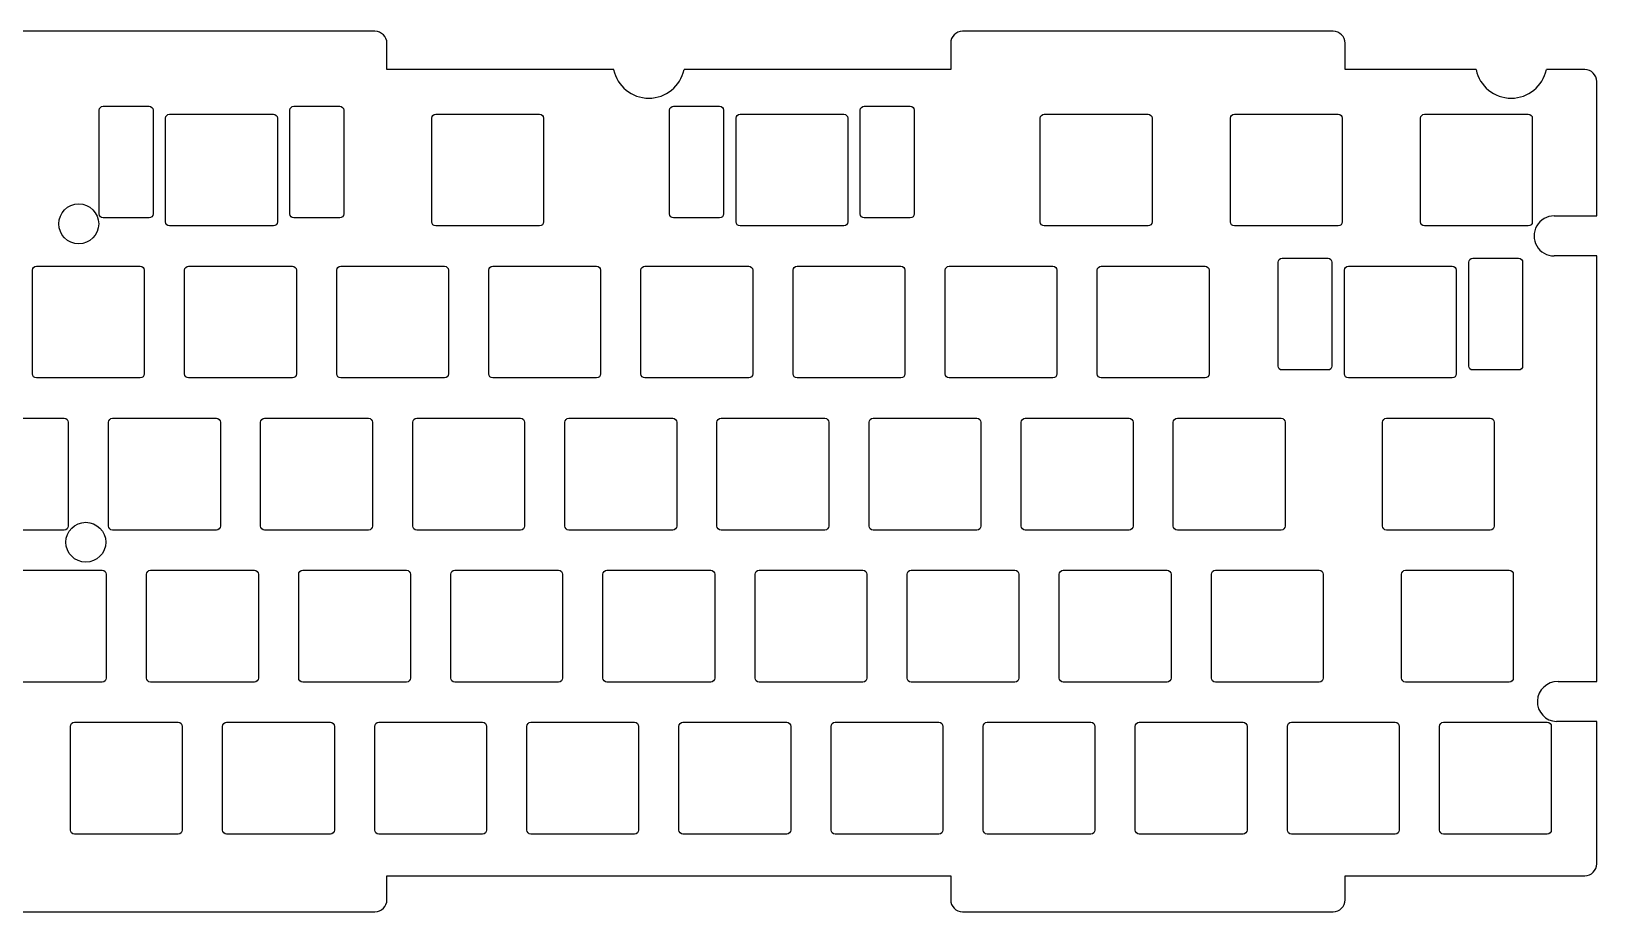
# Model space of a CAD drawing. Header units: millimetres. Extents: x -360 to -2, y -107 to 3.
# Drawn here: x -197.8 to -1.8, y -107.5 to 2.9 of the extents above; entities that cross this region are included whole.
import ezdxf

# ---------------------------------------------------------------- set-up
doc = ezdxf.new("R2010")
doc.units = ezdxf.units.MM
doc.layers.get('0').update_dxf_attribs({"linetype": 'CONTINUOUS'})

msp = doc.modelspace()

# ---------------------------------------------------------------- linework, layer by layer
for p, q in [((-154.8, 2.86), (-201.2, 2.86)), ((-154.8, 2.86), (-201.2, 2.86)), ((-34.8, 2.86), (-81.2, 2.86)), ((-34.8, 2.86), (-81.2, 2.86)), ((-153.3, -1.94), (-153.3, 1.36)), ((-153.3, -1.94), (-153.3, 1.36)), ((-82.7, 1.36), (-82.7, -1.94)), ((-82.7, 1.36), (-82.7, -1.94)), ((-33.3, -1.94), (-33.3, 1.36)), ((-33.3, -1.94), (-33.3, 1.36)), ((-124.9, -1.94), (-153.3, -1.94)), ((-124.9, -1.94), (-153.3, -1.94)), ((-82.7, -1.94), (-116.09, -1.94)), ((-82.7, -1.94), (-116.09, -1.94)), ((-16.9, -1.94), (-33.3, -1.94)), ((-16.9, -1.94), (-33.3, -1.94)), ((-3.3, -1.94), (-8.09, -1.94)), ((-3.3, -1.94), (-8.09, -1.94)), ((-1.8, -20.28), (-1.8, -3.44)), ((-1.8, -20.28), (-1.8, -3.44)), ((-189.33, -20.03), (-189.33, -7.03)), ((-189.33, -20.03), (-189.33, -7.03)), ((-188.83, -6.53), (-183.08, -6.53)), ((-188.83, -6.53), (-183.08, -6.53)), ((-182.58, -7.03), (-182.58, -20.03)), ((-182.58, -7.03), (-182.58, -20.03)), ((-180.52, -7.53), (-167.52, -7.53)), ((-180.52, -7.53), (-167.52, -7.53)), ((-165.46, -20.03), (-165.46, -7.03)), ((-165.46, -20.03), (-165.46, -7.03)), ((-164.96, -6.53), (-159.21, -6.53)), ((-164.96, -6.53), (-159.21, -6.53)), ((-158.71, -7.03), (-158.71, -20.03)), ((-158.71, -7.03), (-158.71, -20.03)), ((-147.18, -7.53), (-134.18, -7.53)), ((-147.18, -7.53), (-134.18, -7.53)), ((-117.9, -20.03), (-117.9, -7.03)), ((-117.9, -20.03), (-117.9, -7.03)), ((-117.4, -6.53), (-111.65, -6.53)), ((-117.4, -6.53), (-111.65, -6.53)), ((-111.15, -7.03), (-111.15, -20.03)), ((-111.15, -7.03), (-111.15, -20.03)), ((-109.08, -7.53), (-96.08, -7.53)), ((-109.08, -7.53), (-96.08, -7.53)), ((-94.02, -20.03), (-94.02, -7.03)), ((-94.02, -20.03), (-94.02, -7.03)), ((-93.52, -6.53), (-87.77, -6.53)), ((-93.52, -6.53), (-87.77, -6.53)), ((-87.27, -7.03), (-87.27, -20.03)), ((-87.27, -7.03), (-87.27, -20.03)), ((-70.98, -7.53), (-57.98, -7.53)), ((-70.98, -7.53), (-57.98, -7.53)), ((-47.17, -7.53), (-34.17, -7.53)), ((-47.17, -7.53), (-34.17, -7.53)), ((-23.36, -7.53), (-10.36, -7.53)), ((-23.36, -7.53), (-10.36, -7.53)), ((-181.02, -21.03), (-181.02, -8.03)), ((-181.02, -21.03), (-181.02, -8.03)), ((-167.02, -8.03), (-167.02, -21.03)), ((-167.02, -8.03), (-167.02, -21.03)), ((-147.68, -21.03), (-147.68, -8.03)), ((-147.68, -21.03), (-147.68, -8.03)), ((-133.68, -8.03), (-133.68, -21.03)), ((-133.68, -8.03), (-133.68, -21.03)), ((-109.58, -21.03), (-109.58, -8.03)), ((-109.58, -21.03), (-109.58, -8.03)), ((-95.58, -8.03), (-95.58, -21.03)), ((-95.58, -8.03), (-95.58, -21.03)), ((-71.48, -21.03), (-71.48, -8.03)), ((-71.48, -21.03), (-71.48, -8.03)), ((-57.48, -8.03), (-57.48, -21.03)), ((-57.48, -8.03), (-57.48, -21.03)), ((-47.67, -21.03), (-47.67, -8.03)), ((-47.67, -21.03), (-47.67, -8.03)), ((-33.67, -8.03), (-33.67, -21.03)), ((-33.67, -8.03), (-33.67, -21.03)), ((-23.86, -21.03), (-23.86, -8.03)), ((-23.86, -21.03), (-23.86, -8.03)), ((-9.86, -8.03), (-9.86, -21.03)), ((-9.86, -8.03), (-9.86, -21.03)), ((-183.08, -20.53), (-188.83, -20.53)), ((-183.08, -20.53), (-188.83, -20.53)), ((-167.52, -21.53), (-180.52, -21.53)), ((-167.52, -21.53), (-180.52, -21.53)), ((-159.21, -20.53), (-164.96, -20.53)), ((-159.21, -20.53), (-164.96, -20.53)), ((-134.18, -21.53), (-147.18, -21.53)), ((-134.18, -21.53), (-147.18, -21.53)), ((-111.65, -20.53), (-117.4, -20.53)), ((-111.65, -20.53), (-117.4, -20.53)), ((-96.08, -21.53), (-109.08, -21.53)), ((-96.08, -21.53), (-109.08, -21.53)), ((-87.77, -20.53), (-93.52, -20.53)), ((-87.77, -20.53), (-93.52, -20.53)), ((-57.98, -21.53), (-70.98, -21.53)), ((-57.98, -21.53), (-70.98, -21.53)), ((-34.17, -21.53), (-47.17, -21.53)), ((-34.17, -21.53), (-47.17, -21.53)), ((-10.36, -21.53), (-23.36, -21.53)), ((-10.36, -21.53), (-23.36, -21.53)), ((-7.14, -20.28), (-1.8, -20.28)), ((-7.14, -20.28), (-1.8, -20.28)), ((-1.8, -25.28), (-7.14, -25.28)), ((-1.8, -25.28), (-7.14, -25.28)), ((-1.8, -78.63), (-1.8, -25.28)), ((-1.8, -78.63), (-1.8, -25.28)), ((-197.69, -40.08), (-197.69, -27.08)), ((-197.69, -40.08), (-197.69, -27.08)), ((-197.19, -26.57), (-184.19, -26.57)), ((-197.19, -26.57), (-184.19, -26.57)), ((-183.69, -27.08), (-183.69, -40.08)), ((-183.69, -27.08), (-183.69, -40.08)), ((-178.64, -40.08), (-178.64, -27.08)), ((-178.64, -40.08), (-178.64, -27.08)), ((-178.14, -26.57), (-165.14, -26.57)), ((-178.14, -26.57), (-165.14, -26.57)), ((-164.64, -27.08), (-164.64, -40.08)), ((-164.64, -27.08), (-164.64, -40.08)), ((-159.59, -40.08), (-159.59, -27.08)), ((-159.59, -40.08), (-159.59, -27.08)), ((-159.09, -26.57), (-146.09, -26.57)), ((-159.09, -26.57), (-146.09, -26.57)), ((-145.59, -27.08), (-145.59, -40.08)), ((-145.59, -27.08), (-145.59, -40.08)), ((-140.54, -40.08), (-140.54, -27.08)), ((-140.54, -40.08), (-140.54, -27.08)), ((-140.04, -26.57), (-127.04, -26.57)), ((-140.04, -26.57), (-127.04, -26.57)), ((-126.54, -27.08), (-126.54, -40.08)), ((-126.54, -27.08), (-126.54, -40.08)), ((-121.49, -40.08), (-121.49, -27.08)), ((-121.49, -40.08), (-121.49, -27.08)), ((-120.99, -26.57), (-107.99, -26.57)), ((-120.99, -26.57), (-107.99, -26.57)), ((-107.49, -27.08), (-107.49, -40.08)), ((-107.49, -27.08), (-107.49, -40.08)), ((-102.44, -40.08), (-102.44, -27.08)), ((-102.44, -40.08), (-102.44, -27.08)), ((-101.94, -26.57), (-88.94, -26.57)), ((-101.94, -26.57), (-88.94, -26.57)), ((-88.44, -27.08), (-88.44, -40.08)), ((-88.44, -27.08), (-88.44, -40.08)), ((-83.39, -40.08), (-83.39, -27.08)), ((-83.39, -40.08), (-83.39, -27.08)), ((-82.89, -26.57), (-69.89, -26.57)), ((-82.89, -26.57), (-69.89, -26.57)), ((-69.39, -27.08), (-69.39, -40.08)), ((-69.39, -27.08), (-69.39, -40.08)), ((-64.34, -40.08), (-64.34, -27.08)), ((-64.34, -40.08), (-64.34, -27.08)), ((-63.84, -26.57), (-50.84, -26.57)), ((-63.84, -26.57), (-50.84, -26.57)), ((-50.34, -27.08), (-50.34, -40.08)), ((-50.34, -27.08), (-50.34, -40.08)), ((-41.7, -39.08), (-41.7, -26.08)), ((-41.7, -39.08), (-41.7, -26.08)), ((-41.19, -25.58), (-35.44, -25.58)), ((-41.19, -25.58), (-35.44, -25.58)), ((-34.95, -26.08), (-34.95, -39.08)), ((-34.95, -26.08), (-34.95, -39.08)), ((-33.38, -40.08), (-33.38, -27.08)), ((-33.38, -40.08), (-33.38, -27.08)), ((-32.88, -26.57), (-19.88, -26.57)), ((-32.88, -26.57), (-19.88, -26.57)), ((-19.38, -27.08), (-19.38, -40.08)), ((-19.38, -27.08), (-19.38, -40.08)), ((-17.82, -39.08), (-17.82, -26.08)), ((-17.82, -39.08), (-17.82, -26.08)), ((-17.32, -25.58), (-11.57, -25.58)), ((-17.32, -25.58), (-11.57, -25.58)), ((-11.07, -26.08), (-11.07, -39.08)), ((-11.07, -26.08), (-11.07, -39.08)), ((-184.19, -40.58), (-197.19, -40.58)), ((-184.19, -40.58), (-197.19, -40.58)), ((-165.14, -40.58), (-178.14, -40.58)), ((-165.14, -40.58), (-178.14, -40.58)), ((-146.09, -40.58), (-159.09, -40.58)), ((-146.09, -40.58), (-159.09, -40.58)), ((-127.04, -40.58), (-140.04, -40.58)), ((-127.04, -40.58), (-140.04, -40.58)), ((-107.99, -40.58), (-120.99, -40.58)), ((-107.99, -40.58), (-120.99, -40.58)), ((-88.94, -40.58), (-101.94, -40.58)), ((-88.94, -40.58), (-101.94, -40.58)), ((-69.89, -40.58), (-82.89, -40.58)), ((-69.89, -40.58), (-82.89, -40.58)), ((-50.84, -40.58), (-63.84, -40.58)), ((-50.84, -40.58), (-63.84, -40.58)), ((-35.44, -39.58), (-41.19, -39.58)), ((-35.44, -39.58), (-41.19, -39.58)), ((-19.88, -40.58), (-32.88, -40.58)), ((-19.88, -40.58), (-32.88, -40.58)), ((-11.57, -39.58), (-17.32, -39.58)), ((-11.57, -39.58), (-17.32, -39.58)), ((-206.71, -45.62), (-193.71, -45.62)), ((-206.71, -45.62), (-193.71, -45.62)), ((-193.21, -46.13), (-193.21, -59.13)), ((-193.21, -46.13), (-193.21, -59.13)), ((-188.17, -59.13), (-188.17, -46.13)), ((-188.17, -59.13), (-188.17, -46.13)), ((-187.66, -45.62), (-174.66, -45.62)), ((-187.66, -45.62), (-174.66, -45.62)), ((-174.16, -46.13), (-174.16, -59.13)), ((-174.16, -46.13), (-174.16, -59.13)), ((-169.12, -59.13), (-169.12, -46.13)), ((-169.12, -59.13), (-169.12, -46.13)), ((-168.61, -45.62), (-155.61, -45.62)), ((-168.61, -45.62), (-155.61, -45.62)), ((-155.11, -46.13), (-155.11, -59.13)), ((-155.11, -46.13), (-155.11, -59.13)), ((-150.07, -59.13), (-150.07, -46.13)), ((-150.07, -59.13), (-150.07, -46.13)), ((-149.56, -45.62), (-136.56, -45.62)), ((-149.56, -45.62), (-136.56, -45.62)), ((-136.06, -46.13), (-136.06, -59.13)), ((-136.06, -46.13), (-136.06, -59.13)), ((-131.02, -59.13), (-131.02, -46.13)), ((-131.02, -59.13), (-131.02, -46.13)), ((-130.51, -45.62), (-117.51, -45.62)), ((-130.51, -45.62), (-117.51, -45.62)), ((-117.01, -46.13), (-117.01, -59.13)), ((-117.01, -46.13), (-117.01, -59.13)), ((-111.97, -59.13), (-111.97, -46.13)), ((-111.97, -59.13), (-111.97, -46.13)), ((-111.46, -45.62), (-98.46, -45.62)), ((-111.46, -45.62), (-98.46, -45.62)), ((-97.96, -46.13), (-97.96, -59.13)), ((-97.96, -46.13), (-97.96, -59.13)), ((-92.92, -59.13), (-92.92, -46.13)), ((-92.92, -59.13), (-92.92, -46.13)), ((-92.41, -45.62), (-79.41, -45.62)), ((-92.41, -45.62), (-79.41, -45.62)), ((-78.91, -46.13), (-78.91, -59.13)), ((-78.91, -46.13), (-78.91, -59.13)), ((-73.87, -59.13), (-73.87, -46.13)), ((-73.87, -59.13), (-73.87, -46.13)), ((-73.36, -45.62), (-60.36, -45.62)), ((-73.36, -45.62), (-60.36, -45.62)), ((-59.86, -46.13), (-59.86, -59.13)), ((-59.86, -46.13), (-59.86, -59.13)), ((-54.82, -59.13), (-54.82, -46.13)), ((-54.82, -59.13), (-54.82, -46.13)), ((-54.31, -45.62), (-41.31, -45.62)), ((-54.31, -45.62), (-41.31, -45.62)), ((-40.81, -46.13), (-40.81, -59.13)), ((-40.81, -46.13), (-40.81, -59.13)), ((-28.62, -59.13), (-28.62, -46.13)), ((-28.62, -59.13), (-28.62, -46.13)), ((-28.12, -45.62), (-15.12, -45.62)), ((-28.12, -45.62), (-15.12, -45.62)), ((-14.62, -46.13), (-14.62, -59.13)), ((-14.62, -46.13), (-14.62, -59.13)), ((-193.71, -59.63), (-206.71, -59.63)), ((-193.71, -59.63), (-206.71, -59.63)), ((-174.66, -59.63), (-187.66, -59.63)), ((-174.66, -59.63), (-187.66, -59.63)), ((-155.61, -59.63), (-168.61, -59.63)), ((-155.61, -59.63), (-168.61, -59.63)), ((-136.56, -59.63), (-149.56, -59.63)), ((-136.56, -59.63), (-149.56, -59.63)), ((-117.51, -59.63), (-130.51, -59.63)), ((-117.51, -59.63), (-130.51, -59.63)), ((-98.46, -59.63), (-111.46, -59.63)), ((-98.46, -59.63), (-111.46, -59.63)), ((-79.41, -59.63), (-92.41, -59.63)), ((-79.41, -59.63), (-92.41, -59.63)), ((-60.36, -59.63), (-73.36, -59.63)), ((-60.36, -59.63), (-73.36, -59.63)), ((-41.31, -59.63), (-54.31, -59.63)), ((-41.31, -59.63), (-54.31, -59.63)), ((-15.12, -59.63), (-28.12, -59.63)), ((-15.12, -59.63), (-28.12, -59.63)), ((-201.95, -64.67), (-188.95, -64.67)), ((-201.95, -64.67), (-188.95, -64.67)), ((-182.9, -64.67), (-169.9, -64.67)), ((-182.9, -64.67), (-169.9, -64.67)), ((-163.85, -64.67), (-150.85, -64.67)), ((-163.85, -64.67), (-150.85, -64.67)), ((-144.8, -64.67), (-131.8, -64.67)), ((-144.8, -64.67), (-131.8, -64.67)), ((-125.75, -64.67), (-112.75, -64.67)), ((-125.75, -64.67), (-112.75, -64.67)), ((-106.7, -64.67), (-93.7, -64.67)), ((-106.7, -64.67), (-93.7, -64.67)), ((-87.65, -64.67), (-74.65, -64.67)), ((-87.65, -64.67), (-74.65, -64.67)), ((-68.6, -64.67), (-55.6, -64.67)), ((-68.6, -64.67), (-55.6, -64.67)), ((-49.55, -64.67), (-36.55, -64.67)), ((-49.55, -64.67), (-36.55, -64.67)), ((-25.74, -64.67), (-12.74, -64.67)), ((-25.74, -64.67), (-12.74, -64.67)), ((-188.45, -65.18), (-188.45, -78.18)), ((-188.45, -65.18), (-188.45, -78.18)), ((-183.4, -78.18), (-183.4, -65.18)), ((-183.4, -78.18), (-183.4, -65.18)), ((-169.4, -65.18), (-169.4, -78.18)), ((-169.4, -65.18), (-169.4, -78.18)), ((-164.35, -78.18), (-164.35, -65.18)), ((-164.35, -78.18), (-164.35, -65.18)), ((-150.35, -65.18), (-150.35, -78.18)), ((-150.35, -65.18), (-150.35, -78.18)), ((-145.3, -78.18), (-145.3, -65.18)), ((-145.3, -78.18), (-145.3, -65.18)), ((-131.3, -65.18), (-131.3, -78.18)), ((-131.3, -65.18), (-131.3, -78.18)), ((-126.25, -78.18), (-126.25, -65.18)), ((-126.25, -78.18), (-126.25, -65.18)), ((-112.25, -65.18), (-112.25, -78.18)), ((-112.25, -65.18), (-112.25, -78.18)), ((-107.2, -78.18), (-107.2, -65.18)), ((-107.2, -78.18), (-107.2, -65.18)), ((-93.2, -65.18), (-93.2, -78.18)), ((-93.2, -65.18), (-93.2, -78.18)), ((-88.15, -78.18), (-88.15, -65.18)), ((-88.15, -78.18), (-88.15, -65.18)), ((-74.15, -65.18), (-74.15, -78.18)), ((-74.15, -65.18), (-74.15, -78.18)), ((-69.1, -78.18), (-69.1, -65.18)), ((-69.1, -78.18), (-69.1, -65.18)), ((-55.1, -65.18), (-55.1, -78.18)), ((-55.1, -65.18), (-55.1, -78.18)), ((-50.05, -78.18), (-50.05, -65.18)), ((-50.05, -78.18), (-50.05, -65.18)), ((-36.05, -65.18), (-36.05, -78.18)), ((-36.05, -65.18), (-36.05, -78.18)), ((-26.24, -78.18), (-26.24, -65.18)), ((-26.24, -78.18), (-26.24, -65.18)), ((-12.24, -65.18), (-12.24, -78.18)), ((-12.24, -65.18), (-12.24, -78.18)), ((-188.95, -78.68), (-201.95, -78.68)), ((-188.95, -78.68), (-201.95, -78.68)), ((-169.9, -78.68), (-182.9, -78.68)), ((-169.9, -78.68), (-182.9, -78.68)), ((-150.85, -78.68), (-163.85, -78.68)), ((-150.85, -78.68), (-163.85, -78.68)), ((-131.8, -78.68), (-144.8, -78.68)), ((-131.8, -78.68), (-144.8, -78.68)), ((-112.75, -78.68), (-125.75, -78.68)), ((-112.75, -78.68), (-125.75, -78.68)), ((-93.7, -78.68), (-106.7, -78.68)), ((-93.7, -78.68), (-106.7, -78.68)), ((-74.65, -78.68), (-87.65, -78.68)), ((-74.65, -78.68), (-87.65, -78.68)), ((-55.6, -78.68), (-68.6, -78.68)), ((-55.6, -78.68), (-68.6, -78.68)), ((-36.55, -78.68), (-49.55, -78.68)), ((-36.55, -78.68), (-49.55, -78.68)), ((-12.74, -78.68), (-25.74, -78.68)), ((-12.74, -78.68), (-25.74, -78.68)), ((-6.64, -78.63), (-1.8, -78.63)), ((-6.64, -78.63), (-1.8, -78.63)), ((-192.93, -97.23), (-192.93, -84.23)), ((-192.93, -97.23), (-192.93, -84.23)), ((-192.43, -83.72), (-179.43, -83.72)), ((-192.43, -83.72), (-179.43, -83.72)), ((-178.93, -84.23), (-178.93, -97.23)), ((-178.93, -84.23), (-178.93, -97.23)), ((-173.88, -97.23), (-173.88, -84.23)), ((-173.88, -97.23), (-173.88, -84.23)), ((-173.38, -83.72), (-160.38, -83.72)), ((-173.38, -83.72), (-160.38, -83.72)), ((-159.88, -84.23), (-159.88, -97.23)), ((-159.88, -84.23), (-159.88, -97.23)), ((-154.83, -97.23), (-154.83, -84.23)), ((-154.83, -97.23), (-154.83, -84.23)), ((-154.33, -83.72), (-141.33, -83.72)), ((-154.33, -83.72), (-141.33, -83.72)), ((-140.83, -84.23), (-140.83, -97.23)), ((-140.83, -84.23), (-140.83, -97.23)), ((-135.78, -97.23), (-135.78, -84.23)), ((-135.78, -97.23), (-135.78, -84.23)), ((-135.28, -83.72), (-122.28, -83.72)), ((-135.28, -83.72), (-122.28, -83.72)), ((-121.78, -84.23), (-121.78, -97.23)), ((-121.78, -84.23), (-121.78, -97.23)), ((-116.73, -97.23), (-116.73, -84.23)), ((-116.73, -97.23), (-116.73, -84.23)), ((-116.23, -83.72), (-103.23, -83.72)), ((-116.23, -83.72), (-103.23, -83.72)), ((-102.73, -84.23), (-102.73, -97.23)), ((-102.73, -84.23), (-102.73, -97.23)), ((-97.68, -97.23), (-97.68, -84.23)), ((-97.68, -97.23), (-97.68, -84.23)), ((-97.18, -83.72), (-84.18, -83.72)), ((-97.18, -83.72), (-84.18, -83.72)), ((-83.68, -84.23), (-83.68, -97.23)), ((-83.68, -84.23), (-83.68, -97.23)), ((-78.63, -97.23), (-78.63, -84.23)), ((-78.63, -97.23), (-78.63, -84.23)), ((-78.13, -83.72), (-65.13, -83.72)), ((-78.13, -83.72), (-65.13, -83.72)), ((-64.63, -84.23), (-64.63, -97.23)), ((-64.63, -84.23), (-64.63, -97.23)), ((-59.58, -97.23), (-59.58, -84.23)), ((-59.58, -97.23), (-59.58, -84.23)), ((-59.08, -83.72), (-46.08, -83.72)), ((-59.08, -83.72), (-46.08, -83.72)), ((-45.58, -84.23), (-45.58, -97.23)), ((-45.58, -84.23), (-45.58, -97.23)), ((-40.53, -97.23), (-40.53, -84.23)), ((-40.53, -97.23), (-40.53, -84.23)), ((-40.03, -83.72), (-27.03, -83.72)), ((-40.03, -83.72), (-27.03, -83.72)), ((-26.53, -84.23), (-26.53, -97.23)), ((-26.53, -84.23), (-26.53, -97.23)), ((-21.48, -97.23), (-21.48, -84.23)), ((-21.48, -97.23), (-21.48, -84.23)), ((-20.98, -83.72), (-7.98, -83.72)), ((-20.98, -83.72), (-7.98, -83.72)), ((-7.48, -84.23), (-7.48, -97.23)), ((-7.48, -84.23), (-7.48, -97.23)), ((-1.8, -83.63), (-6.82, -83.63)), ((-6.82, -83.63), (-6.82, -83.63)), ((-1.8, -83.63), (-6.82, -83.63)), ((-6.82, -83.63), (-6.82, -83.63)), ((-1.8, -101.46), (-1.8, -83.63)), ((-1.8, -101.46), (-1.8, -83.63)), ((-179.43, -97.73), (-192.43, -97.73)), ((-179.43, -97.73), (-192.43, -97.73)), ((-160.38, -97.73), (-173.38, -97.73)), ((-160.38, -97.73), (-173.38, -97.73)), ((-141.33, -97.73), (-154.33, -97.73)), ((-141.33, -97.73), (-154.33, -97.73)), ((-122.28, -97.73), (-135.28, -97.73)), ((-122.28, -97.73), (-135.28, -97.73)), ((-103.23, -97.73), (-116.23, -97.73)), ((-103.23, -97.73), (-116.23, -97.73)), ((-84.18, -97.73), (-97.18, -97.73)), ((-84.18, -97.73), (-97.18, -97.73)), ((-65.13, -97.73), (-78.13, -97.73)), ((-65.13, -97.73), (-78.13, -97.73)), ((-46.08, -97.73), (-59.08, -97.73)), ((-46.08, -97.73), (-59.08, -97.73)), ((-27.03, -97.73), (-40.03, -97.73)), ((-27.03, -97.73), (-40.03, -97.73)), ((-7.98, -97.73), (-20.98, -97.73)), ((-7.98, -97.73), (-20.98, -97.73)), ((-153.3, -105.96), (-153.3, -102.96)), ((-153.3, -102.96), (-82.7, -102.96)), ((-153.3, -105.96), (-153.3, -102.96)), ((-153.3, -102.96), (-82.7, -102.96)), ((-82.7, -102.96), (-82.7, -105.96)), ((-82.7, -102.96), (-82.7, -105.96)), ((-33.3, -105.96), (-33.3, -102.96)), ((-33.3, -102.96), (-3.3, -102.96)), ((-33.3, -105.96), (-33.3, -102.96)), ((-33.3, -102.96), (-3.3, -102.96)), ((-201.2, -107.46), (-154.8, -107.46)), ((-201.2, -107.46), (-154.8, -107.46)), ((-81.2, -107.46), (-34.8, -107.46)), ((-81.2, -107.46), (-34.8, -107.46))]:
    msp.add_line(p, q)
for centre in [(-191.89, -21.27), (-191.89, -21.27), (-191.01, -61.16), (-191.01, -61.16)]:
    msp.add_circle(centre, 2.5)
for centre, radius, start, end in [((-154.8, 1.36), 1.5, 0, 90), ((-154.8, 1.36), 1.5, 0, 90), ((-81.2, 1.36), 1.5, 90, 180), ((-81.2, 1.36), 1.5, 90, 180), ((-34.8, 1.36), 1.5, 0, 90), ((-34.8, 1.36), 1.5, 0, 90), ((-120.5, -1.02), 4.5, 191.8282, 348.1718), ((-120.5, -1.02), 4.5, 191.8282, 348.1718), ((-12.5, -1.02), 4.5, 191.8282, 348.1718), ((-12.5, -1.02), 4.5, 191.8282, 348.1718), ((-3.3, -3.44), 1.5, 0, 90), ((-3.3, -3.44), 1.5, 0, 90), ((-7.14, -22.78), 2.5, 89.9772, 270.0228), ((-7.14, -22.78), 2.5, 89.9772, 270.0228), ((-6.73, -81.13), 2.5, 87.9792, 267.9792), ((-6.73, -81.13), 2.5, 87.9792, 267.9792), ((-3.3, -101.46), 1.5, -90, 0), ((-3.3, -101.46), 1.5, -90, 0), ((-154.8, -105.96), 1.5, -90, 0), ((-154.8, -105.96), 1.5, 270, 360), ((-81.2, -105.96), 1.5, 180, 270), ((-81.2, -105.96), 1.5, 180, 270), ((-34.8, -105.96), 1.5, -90, 0), ((-34.8, -105.96), 1.5, 270, 360)]:
    msp.add_arc(centre, radius, start, end)
for points in [[(-189.33, -7.03), (-189.33, -6.75), (-189.11, -6.53), (-188.83, -6.53)], [(-189.33, -7.03), (-189.33, -6.75), (-189.11, -6.53), (-188.83, -6.53)], [(-183.08, -6.53), (-182.81, -6.53), (-182.58, -6.75), (-182.58, -7.03)], [(-183.08, -6.53), (-182.81, -6.53), (-182.58, -6.75), (-182.58, -7.03)], [(-181.02, -8.03), (-181.02, -7.75), (-180.8, -7.53), (-180.52, -7.53)], [(-181.02, -8.03), (-181.02, -7.75), (-180.8, -7.53), (-180.52, -7.53)], [(-167.52, -7.53), (-167.24, -7.53), (-167.02, -7.75), (-167.02, -8.03)], [(-167.52, -7.53), (-167.24, -7.53), (-167.02, -7.75), (-167.02, -8.03)], [(-165.46, -7.03), (-165.46, -6.75), (-165.23, -6.53), (-164.96, -6.53)], [(-165.46, -7.03), (-165.46, -6.75), (-165.23, -6.53), (-164.96, -6.53)], [(-159.21, -6.53), (-158.93, -6.53), (-158.71, -6.75), (-158.71, -7.03)], [(-159.21, -6.53), (-158.93, -6.53), (-158.71, -6.75), (-158.71, -7.03)], [(-147.68, -8.03), (-147.68, -7.75), (-147.46, -7.53), (-147.18, -7.53)], [(-147.68, -8.03), (-147.68, -7.75), (-147.46, -7.53), (-147.18, -7.53)], [(-134.18, -7.53), (-133.91, -7.53), (-133.68, -7.75), (-133.68, -8.03)], [(-134.18, -7.53), (-133.91, -7.53), (-133.68, -7.75), (-133.68, -8.03)], [(-117.9, -7.03), (-117.9, -6.75), (-117.67, -6.53), (-117.4, -6.53)], [(-117.9, -7.03), (-117.9, -6.75), (-117.67, -6.53), (-117.4, -6.53)], [(-111.65, -6.53), (-111.37, -6.53), (-111.15, -6.75), (-111.15, -7.03)], [(-111.65, -6.53), (-111.37, -6.53), (-111.15, -6.75), (-111.15, -7.03)], [(-109.58, -8.03), (-109.58, -7.75), (-109.36, -7.53), (-109.08, -7.53)], [(-109.58, -8.03), (-109.58, -7.75), (-109.36, -7.53), (-109.08, -7.53)], [(-96.08, -7.53), (-95.81, -7.53), (-95.58, -7.75), (-95.58, -8.03)], [(-96.08, -7.53), (-95.81, -7.53), (-95.58, -7.75), (-95.58, -8.03)], [(-94.02, -7.03), (-94.02, -6.75), (-93.8, -6.53), (-93.52, -6.53)], [(-94.02, -7.03), (-94.02, -6.75), (-93.8, -6.53), (-93.52, -6.53)], [(-87.77, -6.53), (-87.49, -6.53), (-87.27, -6.75), (-87.27, -7.03)], [(-87.77, -6.53), (-87.49, -6.53), (-87.27, -6.75), (-87.27, -7.03)], [(-71.48, -8.03), (-71.48, -7.75), (-71.26, -7.53), (-70.98, -7.53)], [(-71.48, -8.03), (-71.48, -7.75), (-71.26, -7.53), (-70.98, -7.53)], [(-57.98, -7.53), (-57.71, -7.53), (-57.48, -7.75), (-57.48, -8.03)], [(-57.98, -7.53), (-57.71, -7.53), (-57.48, -7.75), (-57.48, -8.03)], [(-47.67, -8.03), (-47.67, -7.75), (-47.45, -7.53), (-47.17, -7.53)], [(-47.67, -8.03), (-47.67, -7.75), (-47.45, -7.53), (-47.17, -7.53)], [(-34.17, -7.53), (-33.89, -7.53), (-33.67, -7.75), (-33.67, -8.03)], [(-34.17, -7.53), (-33.89, -7.53), (-33.67, -7.75), (-33.67, -8.03)], [(-23.86, -8.03), (-23.86, -7.75), (-23.63, -7.53), (-23.36, -7.53)], [(-23.86, -8.03), (-23.86, -7.75), (-23.63, -7.53), (-23.36, -7.53)], [(-10.36, -7.53), (-10.08, -7.53), (-9.86, -7.75), (-9.86, -8.03)], [(-10.36, -7.53), (-10.08, -7.53), (-9.86, -7.75), (-9.86, -8.03)], [(-188.83, -20.53), (-189.11, -20.53), (-189.33, -20.3), (-189.33, -20.03)], [(-188.83, -20.53), (-189.11, -20.53), (-189.33, -20.3), (-189.33, -20.03)], [(-182.58, -20.03), (-182.58, -20.3), (-182.81, -20.53), (-183.08, -20.53)], [(-182.58, -20.03), (-182.58, -20.3), (-182.81, -20.53), (-183.08, -20.53)], [(-180.52, -21.53), (-180.8, -21.53), (-181.02, -21.3), (-181.02, -21.03)], [(-180.52, -21.53), (-180.8, -21.53), (-181.02, -21.3), (-181.02, -21.03)], [(-167.02, -21.03), (-167.02, -21.3), (-167.24, -21.53), (-167.52, -21.53)], [(-167.02, -21.03), (-167.02, -21.3), (-167.24, -21.53), (-167.52, -21.53)], [(-164.96, -20.53), (-165.23, -20.53), (-165.46, -20.3), (-165.46, -20.03)], [(-164.96, -20.53), (-165.23, -20.53), (-165.46, -20.3), (-165.46, -20.03)], [(-158.71, -20.03), (-158.71, -20.3), (-158.93, -20.53), (-159.21, -20.53)], [(-158.71, -20.03), (-158.71, -20.3), (-158.93, -20.53), (-159.21, -20.53)], [(-147.18, -21.53), (-147.46, -21.53), (-147.68, -21.3), (-147.68, -21.03)], [(-147.18, -21.53), (-147.46, -21.53), (-147.68, -21.3), (-147.68, -21.03)], [(-133.68, -21.03), (-133.68, -21.3), (-133.91, -21.53), (-134.18, -21.53)], [(-133.68, -21.03), (-133.68, -21.3), (-133.91, -21.53), (-134.18, -21.53)], [(-117.4, -20.53), (-117.67, -20.53), (-117.9, -20.3), (-117.9, -20.03)], [(-117.4, -20.53), (-117.67, -20.53), (-117.9, -20.3), (-117.9, -20.03)], [(-111.15, -20.03), (-111.15, -20.3), (-111.37, -20.53), (-111.65, -20.53)], [(-111.15, -20.03), (-111.15, -20.3), (-111.37, -20.53), (-111.65, -20.53)], [(-109.08, -21.53), (-109.36, -21.53), (-109.58, -21.3), (-109.58, -21.03)], [(-109.08, -21.53), (-109.36, -21.53), (-109.58, -21.3), (-109.58, -21.03)], [(-95.58, -21.03), (-95.58, -21.3), (-95.81, -21.53), (-96.08, -21.53)], [(-95.58, -21.03), (-95.58, -21.3), (-95.81, -21.53), (-96.08, -21.53)], [(-93.52, -20.53), (-93.8, -20.53), (-94.02, -20.3), (-94.02, -20.03)], [(-93.52, -20.53), (-93.8, -20.53), (-94.02, -20.3), (-94.02, -20.03)], [(-87.27, -20.03), (-87.27, -20.3), (-87.49, -20.53), (-87.77, -20.53)], [(-87.27, -20.03), (-87.27, -20.3), (-87.49, -20.53), (-87.77, -20.53)], [(-70.98, -21.53), (-71.26, -21.53), (-71.48, -21.3), (-71.48, -21.03)], [(-70.98, -21.53), (-71.26, -21.53), (-71.48, -21.3), (-71.48, -21.03)], [(-57.48, -21.03), (-57.48, -21.3), (-57.71, -21.53), (-57.98, -21.53)], [(-57.48, -21.03), (-57.48, -21.3), (-57.71, -21.53), (-57.98, -21.53)], [(-47.17, -21.53), (-47.45, -21.53), (-47.67, -21.3), (-47.67, -21.03)], [(-47.17, -21.53), (-47.45, -21.53), (-47.67, -21.3), (-47.67, -21.03)], [(-33.67, -21.03), (-33.67, -21.3), (-33.89, -21.53), (-34.17, -21.53)], [(-33.67, -21.03), (-33.67, -21.3), (-33.89, -21.53), (-34.17, -21.53)], [(-23.36, -21.53), (-23.63, -21.53), (-23.86, -21.3), (-23.86, -21.03)], [(-23.36, -21.53), (-23.63, -21.53), (-23.86, -21.3), (-23.86, -21.03)], [(-9.86, -21.03), (-9.86, -21.3), (-10.08, -21.53), (-10.36, -21.53)], [(-9.86, -21.03), (-9.86, -21.3), (-10.08, -21.53), (-10.36, -21.53)], [(-197.69, -27.08), (-197.69, -26.8), (-197.46, -26.57), (-197.19, -26.57)], [(-197.69, -27.08), (-197.69, -26.8), (-197.46, -26.57), (-197.19, -26.57)], [(-184.19, -26.57), (-183.91, -26.57), (-183.69, -26.8), (-183.69, -27.08)], [(-184.19, -26.57), (-183.91, -26.57), (-183.69, -26.8), (-183.69, -27.08)], [(-178.64, -27.08), (-178.64, -26.8), (-178.41, -26.57), (-178.14, -26.57)], [(-178.64, -27.08), (-178.64, -26.8), (-178.41, -26.57), (-178.14, -26.57)], [(-165.14, -26.57), (-164.86, -26.57), (-164.64, -26.8), (-164.64, -27.08)], [(-165.14, -26.57), (-164.86, -26.57), (-164.64, -26.8), (-164.64, -27.08)], [(-159.59, -27.08), (-159.59, -26.8), (-159.36, -26.57), (-159.09, -26.57)], [(-159.59, -27.08), (-159.59, -26.8), (-159.36, -26.57), (-159.09, -26.57)], [(-146.09, -26.57), (-145.81, -26.57), (-145.59, -26.8), (-145.59, -27.08)], [(-146.09, -26.57), (-145.81, -26.57), (-145.59, -26.8), (-145.59, -27.08)], [(-140.54, -27.08), (-140.54, -26.8), (-140.31, -26.57), (-140.04, -26.57)], [(-140.54, -27.08), (-140.54, -26.8), (-140.31, -26.57), (-140.04, -26.57)], [(-127.04, -26.57), (-126.76, -26.57), (-126.54, -26.8), (-126.54, -27.08)], [(-127.04, -26.57), (-126.76, -26.57), (-126.54, -26.8), (-126.54, -27.08)], [(-121.49, -27.08), (-121.49, -26.8), (-121.26, -26.57), (-120.99, -26.57)], [(-121.49, -27.08), (-121.49, -26.8), (-121.26, -26.57), (-120.99, -26.57)], [(-107.99, -26.57), (-107.71, -26.57), (-107.49, -26.8), (-107.49, -27.08)], [(-107.99, -26.57), (-107.71, -26.57), (-107.49, -26.8), (-107.49, -27.08)], [(-102.44, -27.08), (-102.44, -26.8), (-102.21, -26.57), (-101.94, -26.57)], [(-102.44, -27.08), (-102.44, -26.8), (-102.21, -26.57), (-101.94, -26.57)], [(-88.94, -26.57), (-88.66, -26.57), (-88.44, -26.8), (-88.44, -27.08)], [(-88.94, -26.57), (-88.66, -26.57), (-88.44, -26.8), (-88.44, -27.08)], [(-83.39, -27.08), (-83.39, -26.8), (-83.16, -26.57), (-82.89, -26.57)], [(-83.39, -27.08), (-83.39, -26.8), (-83.16, -26.57), (-82.89, -26.57)], [(-69.89, -26.57), (-69.61, -26.57), (-69.39, -26.8), (-69.39, -27.08)], [(-69.89, -26.57), (-69.61, -26.57), (-69.39, -26.8), (-69.39, -27.08)], [(-64.34, -27.08), (-64.34, -26.8), (-64.11, -26.57), (-63.84, -26.57)], [(-64.34, -27.08), (-64.34, -26.8), (-64.11, -26.57), (-63.84, -26.57)], [(-50.84, -26.57), (-50.56, -26.57), (-50.34, -26.8), (-50.34, -27.08)], [(-50.84, -26.57), (-50.56, -26.57), (-50.34, -26.8), (-50.34, -27.08)], [(-41.7, -26.08), (-41.7, -25.8), (-41.47, -25.58), (-41.19, -25.58)], [(-41.7, -26.08), (-41.7, -25.8), (-41.47, -25.58), (-41.19, -25.58)], [(-35.44, -25.58), (-35.17, -25.58), (-34.95, -25.8), (-34.95, -26.08)], [(-35.44, -25.58), (-35.17, -25.58), (-34.95, -25.8), (-34.95, -26.08)], [(-33.38, -27.08), (-33.38, -26.8), (-33.16, -26.57), (-32.88, -26.57)], [(-33.38, -27.08), (-33.38, -26.8), (-33.16, -26.57), (-32.88, -26.57)], [(-19.88, -26.57), (-19.6, -26.57), (-19.38, -26.8), (-19.38, -27.08)], [(-19.88, -26.57), (-19.6, -26.57), (-19.38, -26.8), (-19.38, -27.08)], [(-17.82, -26.08), (-17.82, -25.8), (-17.59, -25.58), (-17.32, -25.58)], [(-17.82, -26.08), (-17.82, -25.8), (-17.59, -25.58), (-17.32, -25.58)], [(-11.57, -25.58), (-11.29, -25.58), (-11.07, -25.8), (-11.07, -26.08)], [(-11.57, -25.58), (-11.29, -25.58), (-11.07, -25.8), (-11.07, -26.08)], [(-41.19, -39.58), (-41.47, -39.58), (-41.7, -39.35), (-41.7, -39.08)], [(-41.19, -39.58), (-41.47, -39.58), (-41.7, -39.35), (-41.7, -39.08)], [(-34.95, -39.08), (-34.95, -39.35), (-35.17, -39.58), (-35.44, -39.58)], [(-34.95, -39.08), (-34.95, -39.35), (-35.17, -39.58), (-35.44, -39.58)], [(-17.32, -39.58), (-17.59, -39.58), (-17.82, -39.35), (-17.82, -39.08)], [(-17.32, -39.58), (-17.59, -39.58), (-17.82, -39.35), (-17.82, -39.08)], [(-11.07, -39.08), (-11.07, -39.35), (-11.29, -39.58), (-11.57, -39.58)], [(-11.07, -39.08), (-11.07, -39.35), (-11.29, -39.58), (-11.57, -39.58)], [(-197.19, -40.58), (-197.46, -40.58), (-197.69, -40.35), (-197.69, -40.08)], [(-197.19, -40.58), (-197.46, -40.58), (-197.69, -40.35), (-197.69, -40.08)], [(-183.69, -40.08), (-183.69, -40.35), (-183.91, -40.58), (-184.19, -40.58)], [(-183.69, -40.08), (-183.69, -40.35), (-183.91, -40.58), (-184.19, -40.58)], [(-178.14, -40.58), (-178.41, -40.58), (-178.64, -40.35), (-178.64, -40.08)], [(-178.14, -40.58), (-178.41, -40.58), (-178.64, -40.35), (-178.64, -40.08)], [(-164.64, -40.08), (-164.64, -40.35), (-164.86, -40.58), (-165.14, -40.58)], [(-164.64, -40.08), (-164.64, -40.35), (-164.86, -40.58), (-165.14, -40.58)], [(-159.09, -40.58), (-159.36, -40.58), (-159.59, -40.35), (-159.59, -40.08)], [(-159.09, -40.58), (-159.36, -40.58), (-159.59, -40.35), (-159.59, -40.08)], [(-145.59, -40.08), (-145.59, -40.35), (-145.81, -40.58), (-146.09, -40.58)], [(-145.59, -40.08), (-145.59, -40.35), (-145.81, -40.58), (-146.09, -40.58)], [(-140.04, -40.58), (-140.31, -40.58), (-140.54, -40.35), (-140.54, -40.08)], [(-140.04, -40.58), (-140.31, -40.58), (-140.54, -40.35), (-140.54, -40.08)], [(-126.54, -40.08), (-126.54, -40.35), (-126.76, -40.58), (-127.04, -40.58)], [(-126.54, -40.08), (-126.54, -40.35), (-126.76, -40.58), (-127.04, -40.58)], [(-120.99, -40.58), (-121.26, -40.58), (-121.49, -40.35), (-121.49, -40.08)], [(-120.99, -40.58), (-121.26, -40.58), (-121.49, -40.35), (-121.49, -40.08)], [(-107.49, -40.08), (-107.49, -40.35), (-107.71, -40.58), (-107.99, -40.58)], [(-107.49, -40.08), (-107.49, -40.35), (-107.71, -40.58), (-107.99, -40.58)], [(-101.94, -40.58), (-102.21, -40.58), (-102.44, -40.35), (-102.44, -40.08)], [(-101.94, -40.58), (-102.21, -40.58), (-102.44, -40.35), (-102.44, -40.08)], [(-88.44, -40.08), (-88.44, -40.35), (-88.66, -40.58), (-88.94, -40.58)], [(-88.44, -40.08), (-88.44, -40.35), (-88.66, -40.58), (-88.94, -40.58)], [(-82.89, -40.58), (-83.16, -40.58), (-83.39, -40.35), (-83.39, -40.08)], [(-82.89, -40.58), (-83.16, -40.58), (-83.39, -40.35), (-83.39, -40.08)], [(-69.39, -40.08), (-69.39, -40.35), (-69.61, -40.58), (-69.89, -40.58)], [(-69.39, -40.08), (-69.39, -40.35), (-69.61, -40.58), (-69.89, -40.58)], [(-63.84, -40.58), (-64.11, -40.58), (-64.34, -40.35), (-64.34, -40.08)], [(-63.84, -40.58), (-64.11, -40.58), (-64.34, -40.35), (-64.34, -40.08)], [(-50.34, -40.08), (-50.34, -40.35), (-50.56, -40.58), (-50.84, -40.58)], [(-50.34, -40.08), (-50.34, -40.35), (-50.56, -40.58), (-50.84, -40.58)], [(-32.88, -40.58), (-33.16, -40.58), (-33.38, -40.35), (-33.38, -40.08)], [(-32.88, -40.58), (-33.16, -40.58), (-33.38, -40.35), (-33.38, -40.08)], [(-19.38, -40.08), (-19.38, -40.35), (-19.6, -40.58), (-19.88, -40.58)], [(-19.38, -40.08), (-19.38, -40.35), (-19.6, -40.58), (-19.88, -40.58)], [(-193.71, -45.62), (-193.44, -45.62), (-193.21, -45.85), (-193.21, -46.13)], [(-193.71, -45.62), (-193.44, -45.62), (-193.21, -45.85), (-193.21, -46.13)], [(-188.17, -46.13), (-188.17, -45.85), (-187.94, -45.62), (-187.66, -45.62)], [(-188.17, -46.13), (-188.17, -45.85), (-187.94, -45.62), (-187.66, -45.62)], [(-174.66, -45.62), (-174.39, -45.62), (-174.16, -45.85), (-174.16, -46.13)], [(-174.66, -45.62), (-174.39, -45.62), (-174.16, -45.85), (-174.16, -46.13)], [(-169.12, -46.13), (-169.12, -45.85), (-168.89, -45.62), (-168.61, -45.62)], [(-169.12, -46.13), (-169.12, -45.85), (-168.89, -45.62), (-168.61, -45.62)], [(-155.61, -45.62), (-155.34, -45.62), (-155.11, -45.85), (-155.11, -46.13)], [(-155.61, -45.62), (-155.34, -45.62), (-155.11, -45.85), (-155.11, -46.13)], [(-150.07, -46.13), (-150.07, -45.85), (-149.84, -45.62), (-149.56, -45.62)], [(-150.07, -46.13), (-150.07, -45.85), (-149.84, -45.62), (-149.56, -45.62)], [(-136.56, -45.62), (-136.29, -45.62), (-136.06, -45.85), (-136.06, -46.13)], [(-136.56, -45.62), (-136.29, -45.62), (-136.06, -45.85), (-136.06, -46.13)], [(-131.02, -46.13), (-131.02, -45.85), (-130.79, -45.62), (-130.51, -45.62)], [(-131.02, -46.13), (-131.02, -45.85), (-130.79, -45.62), (-130.51, -45.62)], [(-117.51, -45.62), (-117.24, -45.62), (-117.01, -45.85), (-117.01, -46.13)], [(-117.51, -45.62), (-117.24, -45.62), (-117.01, -45.85), (-117.01, -46.13)], [(-111.97, -46.13), (-111.97, -45.85), (-111.74, -45.62), (-111.46, -45.62)], [(-111.97, -46.13), (-111.97, -45.85), (-111.74, -45.62), (-111.46, -45.62)], [(-98.46, -45.62), (-98.19, -45.62), (-97.96, -45.85), (-97.96, -46.13)], [(-98.46, -45.62), (-98.19, -45.62), (-97.96, -45.85), (-97.96, -46.13)], [(-92.92, -46.13), (-92.92, -45.85), (-92.69, -45.62), (-92.41, -45.62)], [(-92.92, -46.13), (-92.92, -45.85), (-92.69, -45.62), (-92.41, -45.62)], [(-79.41, -45.62), (-79.14, -45.62), (-78.91, -45.85), (-78.91, -46.13)], [(-79.41, -45.62), (-79.14, -45.62), (-78.91, -45.85), (-78.91, -46.13)], [(-73.87, -46.13), (-73.87, -45.85), (-73.64, -45.62), (-73.36, -45.62)], [(-73.87, -46.13), (-73.87, -45.85), (-73.64, -45.62), (-73.36, -45.62)], [(-60.36, -45.62), (-60.09, -45.62), (-59.86, -45.85), (-59.86, -46.13)], [(-60.36, -45.62), (-60.09, -45.62), (-59.86, -45.85), (-59.86, -46.13)], [(-54.82, -46.13), (-54.82, -45.85), (-54.59, -45.62), (-54.31, -45.62)], [(-54.82, -46.13), (-54.82, -45.85), (-54.59, -45.62), (-54.31, -45.62)], [(-41.31, -45.62), (-41.04, -45.62), (-40.81, -45.85), (-40.81, -46.13)], [(-41.31, -45.62), (-41.04, -45.62), (-40.81, -45.85), (-40.81, -46.13)], [(-28.62, -46.13), (-28.62, -45.85), (-28.4, -45.62), (-28.12, -45.62)], [(-28.62, -46.13), (-28.62, -45.85), (-28.4, -45.62), (-28.12, -45.62)], [(-15.12, -45.62), (-14.84, -45.62), (-14.62, -45.85), (-14.62, -46.13)], [(-15.12, -45.62), (-14.84, -45.62), (-14.62, -45.85), (-14.62, -46.13)], [(-193.21, -59.13), (-193.21, -59.4), (-193.44, -59.63), (-193.71, -59.63)], [(-193.21, -59.13), (-193.21, -59.4), (-193.44, -59.63), (-193.71, -59.63)], [(-187.66, -59.63), (-187.94, -59.63), (-188.17, -59.4), (-188.17, -59.13)], [(-187.66, -59.63), (-187.94, -59.63), (-188.17, -59.4), (-188.17, -59.13)], [(-174.16, -59.13), (-174.16, -59.4), (-174.39, -59.63), (-174.66, -59.63)], [(-174.16, -59.13), (-174.16, -59.4), (-174.39, -59.63), (-174.66, -59.63)], [(-168.61, -59.63), (-168.89, -59.63), (-169.12, -59.4), (-169.12, -59.13)], [(-168.61, -59.63), (-168.89, -59.63), (-169.12, -59.4), (-169.12, -59.13)], [(-155.11, -59.13), (-155.11, -59.4), (-155.34, -59.63), (-155.61, -59.63)], [(-155.11, -59.13), (-155.11, -59.4), (-155.34, -59.63), (-155.61, -59.63)], [(-149.56, -59.63), (-149.84, -59.63), (-150.07, -59.4), (-150.07, -59.13)], [(-149.56, -59.63), (-149.84, -59.63), (-150.07, -59.4), (-150.07, -59.13)], [(-136.06, -59.13), (-136.06, -59.4), (-136.29, -59.63), (-136.56, -59.63)], [(-136.06, -59.13), (-136.06, -59.4), (-136.29, -59.63), (-136.56, -59.63)], [(-130.51, -59.63), (-130.79, -59.63), (-131.02, -59.4), (-131.02, -59.13)], [(-130.51, -59.63), (-130.79, -59.63), (-131.02, -59.4), (-131.02, -59.13)], [(-117.01, -59.13), (-117.01, -59.4), (-117.24, -59.63), (-117.51, -59.63)], [(-117.01, -59.13), (-117.01, -59.4), (-117.24, -59.63), (-117.51, -59.63)], [(-111.46, -59.63), (-111.74, -59.63), (-111.97, -59.4), (-111.97, -59.13)], [(-111.46, -59.63), (-111.74, -59.63), (-111.97, -59.4), (-111.97, -59.13)], [(-97.96, -59.13), (-97.96, -59.4), (-98.19, -59.63), (-98.46, -59.63)], [(-97.96, -59.13), (-97.96, -59.4), (-98.19, -59.63), (-98.46, -59.63)], [(-92.41, -59.63), (-92.69, -59.63), (-92.92, -59.4), (-92.92, -59.13)], [(-92.41, -59.63), (-92.69, -59.63), (-92.92, -59.4), (-92.92, -59.13)], [(-78.91, -59.13), (-78.91, -59.4), (-79.14, -59.63), (-79.41, -59.63)], [(-78.91, -59.13), (-78.91, -59.4), (-79.14, -59.63), (-79.41, -59.63)], [(-73.36, -59.63), (-73.64, -59.63), (-73.87, -59.4), (-73.87, -59.13)], [(-73.36, -59.63), (-73.64, -59.63), (-73.87, -59.4), (-73.87, -59.13)], [(-59.86, -59.13), (-59.86, -59.4), (-60.09, -59.63), (-60.36, -59.63)], [(-59.86, -59.13), (-59.86, -59.4), (-60.09, -59.63), (-60.36, -59.63)], [(-54.31, -59.63), (-54.59, -59.63), (-54.82, -59.4), (-54.82, -59.13)], [(-54.31, -59.63), (-54.59, -59.63), (-54.82, -59.4), (-54.82, -59.13)], [(-40.81, -59.13), (-40.81, -59.4), (-41.04, -59.63), (-41.31, -59.63)], [(-40.81, -59.13), (-40.81, -59.4), (-41.04, -59.63), (-41.31, -59.63)], [(-28.12, -59.63), (-28.4, -59.63), (-28.62, -59.4), (-28.62, -59.13)], [(-28.12, -59.63), (-28.4, -59.63), (-28.62, -59.4), (-28.62, -59.13)], [(-14.62, -59.13), (-14.62, -59.4), (-14.84, -59.63), (-15.12, -59.63)], [(-14.62, -59.13), (-14.62, -59.4), (-14.84, -59.63), (-15.12, -59.63)], [(-188.95, -64.67), (-188.67, -64.67), (-188.45, -64.9), (-188.45, -65.18)], [(-188.95, -64.67), (-188.67, -64.67), (-188.45, -64.9), (-188.45, -65.18)], [(-183.4, -65.18), (-183.4, -64.9), (-183.18, -64.67), (-182.9, -64.67)], [(-183.4, -65.18), (-183.4, -64.9), (-183.18, -64.67), (-182.9, -64.67)], [(-169.9, -64.67), (-169.62, -64.67), (-169.4, -64.9), (-169.4, -65.18)], [(-169.9, -64.67), (-169.62, -64.67), (-169.4, -64.9), (-169.4, -65.18)], [(-164.35, -65.18), (-164.35, -64.9), (-164.13, -64.67), (-163.85, -64.67)], [(-164.35, -65.18), (-164.35, -64.9), (-164.13, -64.67), (-163.85, -64.67)], [(-150.85, -64.67), (-150.57, -64.67), (-150.35, -64.9), (-150.35, -65.18)], [(-150.85, -64.67), (-150.57, -64.67), (-150.35, -64.9), (-150.35, -65.18)], [(-145.3, -65.18), (-145.3, -64.9), (-145.08, -64.67), (-144.8, -64.67)], [(-145.3, -65.18), (-145.3, -64.9), (-145.08, -64.67), (-144.8, -64.67)], [(-131.8, -64.67), (-131.52, -64.67), (-131.3, -64.9), (-131.3, -65.18)], [(-131.8, -64.67), (-131.52, -64.67), (-131.3, -64.9), (-131.3, -65.18)], [(-126.25, -65.18), (-126.25, -64.9), (-126.03, -64.67), (-125.75, -64.67)], [(-126.25, -65.18), (-126.25, -64.9), (-126.03, -64.67), (-125.75, -64.67)], [(-112.75, -64.67), (-112.47, -64.67), (-112.25, -64.9), (-112.25, -65.18)], [(-112.75, -64.67), (-112.47, -64.67), (-112.25, -64.9), (-112.25, -65.18)], [(-107.2, -65.18), (-107.2, -64.9), (-106.98, -64.67), (-106.7, -64.67)], [(-107.2, -65.18), (-107.2, -64.9), (-106.98, -64.67), (-106.7, -64.67)], [(-93.7, -64.67), (-93.42, -64.67), (-93.2, -64.9), (-93.2, -65.18)], [(-93.7, -64.67), (-93.42, -64.67), (-93.2, -64.9), (-93.2, -65.18)], [(-88.15, -65.18), (-88.15, -64.9), (-87.93, -64.67), (-87.65, -64.67)], [(-88.15, -65.18), (-88.15, -64.9), (-87.93, -64.67), (-87.65, -64.67)], [(-74.65, -64.67), (-74.37, -64.67), (-74.15, -64.9), (-74.15, -65.18)], [(-74.65, -64.67), (-74.37, -64.67), (-74.15, -64.9), (-74.15, -65.18)], [(-69.1, -65.18), (-69.1, -64.9), (-68.88, -64.67), (-68.6, -64.67)], [(-69.1, -65.18), (-69.1, -64.9), (-68.88, -64.67), (-68.6, -64.67)], [(-55.6, -64.67), (-55.32, -64.67), (-55.1, -64.9), (-55.1, -65.18)], [(-55.6, -64.67), (-55.32, -64.67), (-55.1, -64.9), (-55.1, -65.18)], [(-50.05, -65.18), (-50.05, -64.9), (-49.83, -64.67), (-49.55, -64.67)], [(-50.05, -65.18), (-50.05, -64.9), (-49.83, -64.67), (-49.55, -64.67)], [(-36.55, -64.67), (-36.27, -64.67), (-36.05, -64.9), (-36.05, -65.18)], [(-36.55, -64.67), (-36.27, -64.67), (-36.05, -64.9), (-36.05, -65.18)], [(-26.24, -65.18), (-26.24, -64.9), (-26.01, -64.67), (-25.74, -64.67)], [(-26.24, -65.18), (-26.24, -64.9), (-26.01, -64.67), (-25.74, -64.67)], [(-12.74, -64.67), (-12.46, -64.67), (-12.24, -64.9), (-12.24, -65.18)], [(-12.74, -64.67), (-12.46, -64.67), (-12.24, -64.9), (-12.24, -65.18)], [(-188.45, -78.18), (-188.45, -78.45), (-188.67, -78.68), (-188.95, -78.68)], [(-188.45, -78.18), (-188.45, -78.45), (-188.67, -78.68), (-188.95, -78.68)], [(-182.9, -78.68), (-183.18, -78.68), (-183.4, -78.45), (-183.4, -78.18)], [(-182.9, -78.68), (-183.18, -78.68), (-183.4, -78.45), (-183.4, -78.18)], [(-169.4, -78.18), (-169.4, -78.45), (-169.62, -78.68), (-169.9, -78.68)], [(-169.4, -78.18), (-169.4, -78.45), (-169.62, -78.68), (-169.9, -78.68)], [(-163.85, -78.68), (-164.13, -78.68), (-164.35, -78.45), (-164.35, -78.18)], [(-163.85, -78.68), (-164.13, -78.68), (-164.35, -78.45), (-164.35, -78.18)], [(-150.35, -78.18), (-150.35, -78.45), (-150.57, -78.68), (-150.85, -78.68)], [(-150.35, -78.18), (-150.35, -78.45), (-150.57, -78.68), (-150.85, -78.68)], [(-144.8, -78.68), (-145.08, -78.68), (-145.3, -78.45), (-145.3, -78.18)], [(-144.8, -78.68), (-145.08, -78.68), (-145.3, -78.45), (-145.3, -78.18)], [(-131.3, -78.18), (-131.3, -78.45), (-131.52, -78.68), (-131.8, -78.68)], [(-131.3, -78.18), (-131.3, -78.45), (-131.52, -78.68), (-131.8, -78.68)], [(-125.75, -78.68), (-126.03, -78.68), (-126.25, -78.45), (-126.25, -78.18)], [(-125.75, -78.68), (-126.03, -78.68), (-126.25, -78.45), (-126.25, -78.18)], [(-112.25, -78.18), (-112.25, -78.45), (-112.47, -78.68), (-112.75, -78.68)], [(-112.25, -78.18), (-112.25, -78.45), (-112.47, -78.68), (-112.75, -78.68)], [(-106.7, -78.68), (-106.98, -78.68), (-107.2, -78.45), (-107.2, -78.18)], [(-106.7, -78.68), (-106.98, -78.68), (-107.2, -78.45), (-107.2, -78.18)], [(-93.2, -78.18), (-93.2, -78.45), (-93.42, -78.68), (-93.7, -78.68)], [(-93.2, -78.18), (-93.2, -78.45), (-93.42, -78.68), (-93.7, -78.68)], [(-87.65, -78.68), (-87.93, -78.68), (-88.15, -78.45), (-88.15, -78.18)], [(-87.65, -78.68), (-87.93, -78.68), (-88.15, -78.45), (-88.15, -78.18)], [(-74.15, -78.18), (-74.15, -78.45), (-74.37, -78.68), (-74.65, -78.68)], [(-74.15, -78.18), (-74.15, -78.45), (-74.37, -78.68), (-74.65, -78.68)], [(-68.6, -78.68), (-68.88, -78.68), (-69.1, -78.45), (-69.1, -78.18)], [(-68.6, -78.68), (-68.88, -78.68), (-69.1, -78.45), (-69.1, -78.18)], [(-55.1, -78.18), (-55.1, -78.45), (-55.32, -78.68), (-55.6, -78.68)], [(-55.1, -78.18), (-55.1, -78.45), (-55.32, -78.68), (-55.6, -78.68)], [(-49.55, -78.68), (-49.83, -78.68), (-50.05, -78.45), (-50.05, -78.18)], [(-49.55, -78.68), (-49.83, -78.68), (-50.05, -78.45), (-50.05, -78.18)], [(-36.05, -78.18), (-36.05, -78.45), (-36.27, -78.68), (-36.55, -78.68)], [(-36.05, -78.18), (-36.05, -78.45), (-36.27, -78.68), (-36.55, -78.68)], [(-25.74, -78.68), (-26.01, -78.68), (-26.24, -78.45), (-26.24, -78.18)], [(-25.74, -78.68), (-26.01, -78.68), (-26.24, -78.45), (-26.24, -78.18)], [(-12.24, -78.18), (-12.24, -78.45), (-12.46, -78.68), (-12.74, -78.68)], [(-12.24, -78.18), (-12.24, -78.45), (-12.46, -78.68), (-12.74, -78.68)], [(-192.93, -84.23), (-192.93, -83.95), (-192.7, -83.72), (-192.43, -83.72)], [(-192.93, -84.23), (-192.93, -83.95), (-192.7, -83.72), (-192.43, -83.72)], [(-179.43, -83.72), (-179.15, -83.72), (-178.93, -83.95), (-178.93, -84.23)], [(-179.43, -83.72), (-179.15, -83.72), (-178.93, -83.95), (-178.93, -84.23)], [(-173.88, -84.23), (-173.88, -83.95), (-173.65, -83.72), (-173.38, -83.72)], [(-173.88, -84.23), (-173.88, -83.95), (-173.65, -83.72), (-173.38, -83.72)], [(-160.38, -83.72), (-160.1, -83.72), (-159.88, -83.95), (-159.88, -84.23)], [(-160.38, -83.72), (-160.1, -83.72), (-159.88, -83.95), (-159.88, -84.23)], [(-154.83, -84.23), (-154.83, -83.95), (-154.6, -83.72), (-154.33, -83.72)], [(-154.83, -84.23), (-154.83, -83.95), (-154.6, -83.72), (-154.33, -83.72)], [(-141.33, -83.72), (-141.05, -83.72), (-140.83, -83.95), (-140.83, -84.23)], [(-141.33, -83.72), (-141.05, -83.72), (-140.83, -83.95), (-140.83, -84.23)], [(-135.78, -84.23), (-135.78, -83.95), (-135.55, -83.72), (-135.28, -83.72)], [(-135.78, -84.23), (-135.78, -83.95), (-135.55, -83.72), (-135.28, -83.72)], [(-122.28, -83.72), (-122, -83.72), (-121.78, -83.95), (-121.78, -84.23)], [(-122.28, -83.72), (-122, -83.72), (-121.78, -83.95), (-121.78, -84.23)], [(-116.73, -84.23), (-116.73, -83.95), (-116.5, -83.72), (-116.23, -83.72)], [(-116.73, -84.23), (-116.73, -83.95), (-116.5, -83.72), (-116.23, -83.72)], [(-103.23, -83.72), (-102.95, -83.72), (-102.73, -83.95), (-102.73, -84.23)], [(-103.23, -83.72), (-102.95, -83.72), (-102.73, -83.95), (-102.73, -84.23)], [(-97.68, -84.23), (-97.68, -83.95), (-97.45, -83.72), (-97.18, -83.72)], [(-97.68, -84.23), (-97.68, -83.95), (-97.45, -83.72), (-97.18, -83.72)], [(-84.18, -83.72), (-83.9, -83.72), (-83.68, -83.95), (-83.68, -84.23)], [(-84.18, -83.72), (-83.9, -83.72), (-83.68, -83.95), (-83.68, -84.23)], [(-78.63, -84.23), (-78.63, -83.95), (-78.4, -83.72), (-78.13, -83.72)], [(-78.63, -84.23), (-78.63, -83.95), (-78.4, -83.72), (-78.13, -83.72)], [(-65.13, -83.72), (-64.85, -83.72), (-64.63, -83.95), (-64.63, -84.23)], [(-65.13, -83.72), (-64.85, -83.72), (-64.63, -83.95), (-64.63, -84.23)], [(-59.58, -84.23), (-59.58, -83.95), (-59.35, -83.72), (-59.08, -83.72)], [(-59.58, -84.23), (-59.58, -83.95), (-59.35, -83.72), (-59.08, -83.72)], [(-46.08, -83.72), (-45.8, -83.72), (-45.58, -83.95), (-45.58, -84.23)], [(-46.08, -83.72), (-45.8, -83.72), (-45.58, -83.95), (-45.58, -84.23)], [(-40.53, -84.23), (-40.53, -83.95), (-40.3, -83.72), (-40.03, -83.72)], [(-40.53, -84.23), (-40.53, -83.95), (-40.3, -83.72), (-40.03, -83.72)], [(-27.03, -83.72), (-26.75, -83.72), (-26.53, -83.95), (-26.53, -84.23)], [(-27.03, -83.72), (-26.75, -83.72), (-26.53, -83.95), (-26.53, -84.23)], [(-21.48, -84.23), (-21.48, -83.95), (-21.25, -83.72), (-20.98, -83.72)], [(-21.48, -84.23), (-21.48, -83.95), (-21.25, -83.72), (-20.98, -83.72)], [(-7.98, -83.72), (-7.7, -83.72), (-7.48, -83.95), (-7.48, -84.23)], [(-7.98, -83.72), (-7.7, -83.72), (-7.48, -83.95), (-7.48, -84.23)], [(-192.43, -97.73), (-192.7, -97.73), (-192.93, -97.5), (-192.93, -97.23)], [(-192.43, -97.73), (-192.7, -97.73), (-192.93, -97.5), (-192.93, -97.23)], [(-178.93, -97.23), (-178.93, -97.5), (-179.15, -97.73), (-179.43, -97.73)], [(-178.93, -97.23), (-178.93, -97.5), (-179.15, -97.73), (-179.43, -97.73)], [(-173.38, -97.73), (-173.65, -97.73), (-173.88, -97.5), (-173.88, -97.23)], [(-173.38, -97.73), (-173.65, -97.73), (-173.88, -97.5), (-173.88, -97.23)], [(-159.88, -97.23), (-159.88, -97.5), (-160.1, -97.73), (-160.38, -97.73)], [(-159.88, -97.23), (-159.88, -97.5), (-160.1, -97.73), (-160.38, -97.73)], [(-154.33, -97.73), (-154.6, -97.73), (-154.83, -97.5), (-154.83, -97.23)], [(-154.33, -97.73), (-154.6, -97.73), (-154.83, -97.5), (-154.83, -97.23)], [(-140.83, -97.23), (-140.83, -97.5), (-141.05, -97.73), (-141.33, -97.73)], [(-140.83, -97.23), (-140.83, -97.5), (-141.05, -97.73), (-141.33, -97.73)], [(-135.28, -97.73), (-135.55, -97.73), (-135.78, -97.5), (-135.78, -97.23)], [(-135.28, -97.73), (-135.55, -97.73), (-135.78, -97.5), (-135.78, -97.23)], [(-121.78, -97.23), (-121.78, -97.5), (-122, -97.73), (-122.28, -97.73)], [(-121.78, -97.23), (-121.78, -97.5), (-122, -97.73), (-122.28, -97.73)], [(-116.23, -97.73), (-116.5, -97.73), (-116.73, -97.5), (-116.73, -97.23)], [(-116.23, -97.73), (-116.5, -97.73), (-116.73, -97.5), (-116.73, -97.23)], [(-102.73, -97.23), (-102.73, -97.5), (-102.95, -97.73), (-103.23, -97.73)], [(-102.73, -97.23), (-102.73, -97.5), (-102.95, -97.73), (-103.23, -97.73)], [(-97.18, -97.73), (-97.45, -97.73), (-97.68, -97.5), (-97.68, -97.23)], [(-97.18, -97.73), (-97.45, -97.73), (-97.68, -97.5), (-97.68, -97.23)], [(-83.68, -97.23), (-83.68, -97.5), (-83.9, -97.73), (-84.18, -97.73)], [(-83.68, -97.23), (-83.68, -97.5), (-83.9, -97.73), (-84.18, -97.73)], [(-78.13, -97.73), (-78.4, -97.73), (-78.63, -97.5), (-78.63, -97.23)], [(-78.13, -97.73), (-78.4, -97.73), (-78.63, -97.5), (-78.63, -97.23)], [(-64.63, -97.23), (-64.63, -97.5), (-64.85, -97.73), (-65.13, -97.73)], [(-64.63, -97.23), (-64.63, -97.5), (-64.85, -97.73), (-65.13, -97.73)], [(-59.08, -97.73), (-59.35, -97.73), (-59.58, -97.5), (-59.58, -97.23)], [(-59.08, -97.73), (-59.35, -97.73), (-59.58, -97.5), (-59.58, -97.23)], [(-45.58, -97.23), (-45.58, -97.5), (-45.8, -97.73), (-46.08, -97.73)], [(-45.58, -97.23), (-45.58, -97.5), (-45.8, -97.73), (-46.08, -97.73)], [(-40.03, -97.73), (-40.3, -97.73), (-40.53, -97.5), (-40.53, -97.23)], [(-40.03, -97.73), (-40.3, -97.73), (-40.53, -97.5), (-40.53, -97.23)], [(-26.53, -97.23), (-26.53, -97.5), (-26.75, -97.73), (-27.03, -97.73)], [(-26.53, -97.23), (-26.53, -97.5), (-26.75, -97.73), (-27.03, -97.73)], [(-20.98, -97.73), (-21.25, -97.73), (-21.48, -97.5), (-21.48, -97.23)], [(-20.98, -97.73), (-21.25, -97.73), (-21.48, -97.5), (-21.48, -97.23)], [(-7.48, -97.23), (-7.48, -97.5), (-7.7, -97.73), (-7.98, -97.73)], [(-7.48, -97.23), (-7.48, -97.5), (-7.7, -97.73), (-7.98, -97.73)]]:
    msp.add_open_spline(points, degree=3)

doc.saveas('drawing.dxf')
